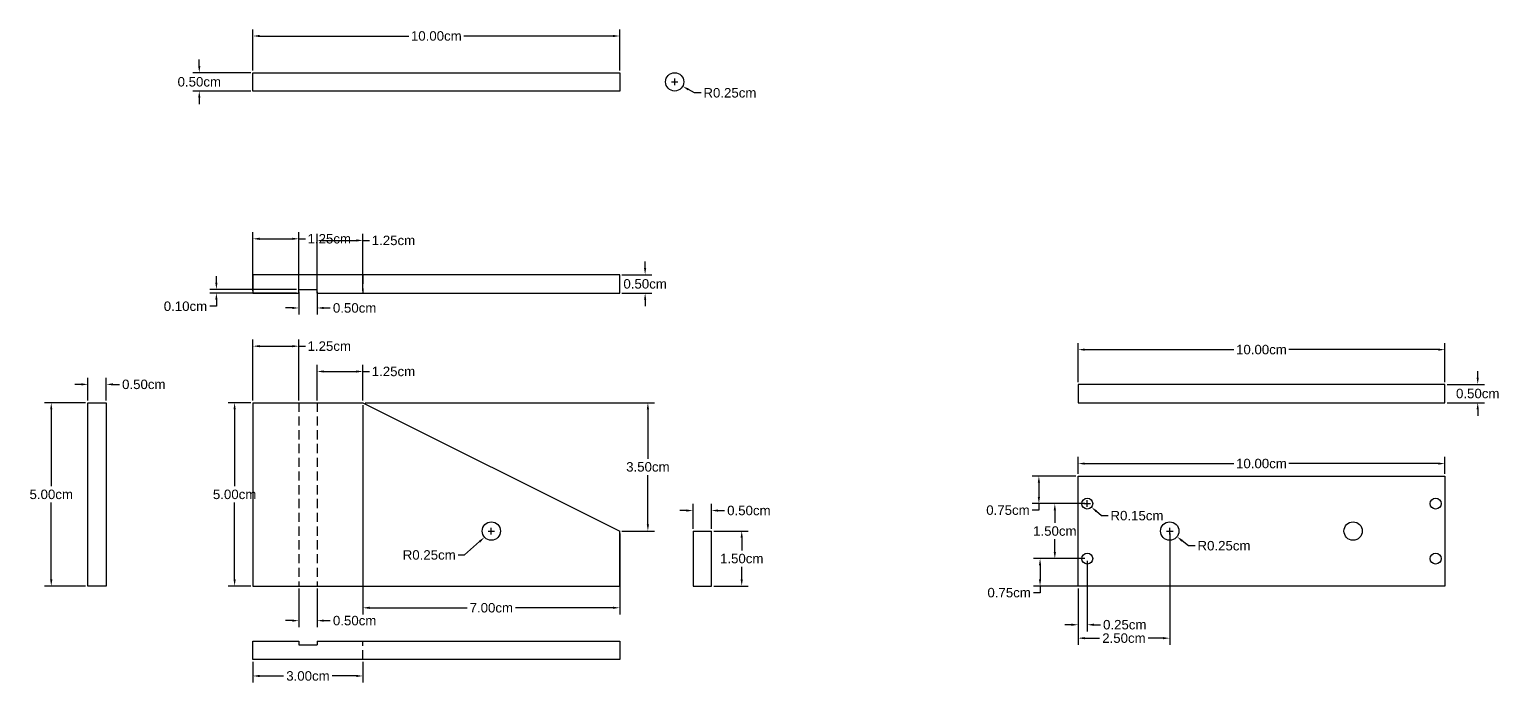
# Model space of a CAD drawing. Header units: inches. Extents: x 16.4 to 88.2, y 9.9 to 27.8.
# Drawn here: x 16.4 to 56.49, y 9.87 to 27.68 of the extents above; entities that cross this region are included whole.
import ezdxf

# ---------------------------------------------------------------- set-up
doc = ezdxf.new("R2010")
doc.units = ezdxf.units.IN
doc.header["$MEASUREMENT"] = 0
doc.linetypes.add('HIDDEN', pattern=[0.375, 0.25, -0.125])
doc.layers.add('dim', color=70, linetype='Continuous')
doc.styles.get("Standard").update_dxf_attribs({"font": 'arial.ttf'})
doc.dimstyles.get("Standard").update_dxf_attribs({"dimtxt": 0.2585, "dimasz": 0.18, "dimexe": 0.18, "dimexo": 0.0625, "dimgap": 0.09, "dimtad": 0, "dimtih": 1, "dimtoh": 1, "dimzin": 0, "dimdsep": 46, "dimtxsty": 'Standard', "dimcen": 0.09, "dimazin": 0, "dimtfac": 1, "dimtofl": 0, "dimtmove": 0, "dimatfit": 3, "dimfxl": 1, "dimtolj": 1, "dimtzin": 0, "dimarcsym": 0})

# ---------------------------------------------------------------- blocks, each defined once
blk = doc.blocks.new('*D1')
at = {"layer": 'Defpoints', "color": 0, "lineweight": -3, "transparency": 16777216}
for p in [(32.5, 27.5), (22.5, 26.5), (32.5, 26.5)]:
    blk.add_point(p, dxfattribs=at)
at = {"layer": 'dim', "color": 0, "lineweight": -2, "transparency": 16777216}
for p, q in [((22.5, 26.562), (22.5, 27.68)), ((32.5, 26.562), (32.5, 27.68)), ((22.68, 27.5), (26.749, 27.5)), ((32.32, 27.5), (28.251, 27.5))]:
    blk.add_line(p, q, dxfattribs=at)
at = {"layer": 'dim', "color": 0, "lineweight": -3, "transparency": 16777216}
for points in [[(22.68, 27.53), (22.68, 27.47), (22.5, 27.5)], [(32.32, 27.53), (32.32, 27.47), (32.5, 27.5)]]:
    blk.add_solid(points, dxfattribs=at)
at = {"layer": 'dim', "color": 0, "lineweight": -3, "transparency": 16777216, "insert": (27.5, 27.5), "char_height": 0.2585, "attachment_point": 5}
blk.add_mtext('\\A1;10.00cm', dxfattribs=at)
blk = doc.blocks.new('*D2')
at = {"layer": 'Defpoints', "color": 0, "lineweight": -3, "transparency": 16777216}
for p in [(22.5, 26.5), (21.037, 26), (22.5, 26)]:
    blk.add_point(p, dxfattribs=at)
at = {"layer": 'dim', "color": 0, "lineweight": -2, "transparency": 16777216}
for p, q in [((22.438, 26.5), (20.857, 26.5)), ((21.037, 26.68), (21.037, 26.86)), ((22.438, 26), (20.857, 26)), ((21.037, 25.82), (21.037, 25.64))]:
    blk.add_line(p, q, dxfattribs=at)
at = {"layer": 'dim', "color": 0, "lineweight": -3, "transparency": 16777216}
for points in [[(21.007, 26.68), (21.067, 26.68), (21.037, 26.5)], [(21.007, 25.82), (21.067, 25.82), (21.037, 26)]]:
    blk.add_solid(points, dxfattribs=at)
at = {"layer": 'dim', "color": 0, "lineweight": -3, "transparency": 16777216, "insert": (21.037, 26.25), "char_height": 0.2585, "attachment_point": 5}
blk.add_mtext('\\A1;0.50cm', dxfattribs=at)
blk = doc.blocks.new('*D3')
at = {"layer": 'Defpoints', "color": 0, "lineweight": -3, "transparency": 16777216}
for p in [(34, 26.25), (34.219, 26.129)]:
    blk.add_point(p, dxfattribs=at)
at = {"layer": 'dim', "color": 0, "lineweight": -2, "transparency": 16777216}
for p, q in [((33.91, 26.25), (34.09, 26.25)), ((34, 26.16), (34, 26.34)), ((34.54, 25.95), (34.376, 26.041)), ((34.72, 25.95), (34.54, 25.95))]:
    blk.add_line(p, q, dxfattribs=at)
at = {"layer": 'dim', "color": 0, "lineweight": -3, "transparency": 16777216}
blk.add_solid([(34.39, 26.067), (34.361, 26.015), (34.219, 26.129)], dxfattribs=at)
at = {"layer": 'dim', "color": 0, "lineweight": -3, "transparency": 16777216, "insert": (35.506, 25.95), "char_height": 0.2585, "attachment_point": 5}
blk.add_mtext('\\A1;R0.25cm', dxfattribs=at)
blk = doc.blocks.new('*D6')
at = {"layer": 'Defpoints', "color": 0, "lineweight": -3, "transparency": 16777216}
for p in [(23.75, 20.59), (24.25, 20.59), (24.25, 20.084)]:
    blk.add_point(p, dxfattribs=at)
at = {"layer": 'dim', "color": 0, "lineweight": -2, "transparency": 16777216}
for p, q in [((23.75, 20.527), (23.75, 19.904)), ((24.25, 20.527), (24.25, 19.904)), ((23.57, 20.084), (23.39, 20.084)), ((24.43, 20.084), (24.61, 20.084))]:
    blk.add_line(p, q, dxfattribs=at)
at = {"layer": 'dim', "color": 0, "lineweight": -3, "transparency": 16777216}
for points in [[(23.57, 20.114), (23.57, 20.054), (23.75, 20.084)], [(24.43, 20.114), (24.43, 20.054), (24.25, 20.084)]]:
    blk.add_solid(points, dxfattribs=at)
at = {"layer": 'dim', "color": 0, "lineweight": -3, "transparency": 16777216, "insert": (25.273, 20.084), "char_height": 0.2585, "attachment_point": 5}
blk.add_mtext('\\A1;0.50cm', dxfattribs=at)
blk = doc.blocks.new('*D7')
at = {"layer": 'Defpoints', "color": 0, "lineweight": -3, "transparency": 16777216}
for p in [(21.503, 20.49), (23.75, 20.59), (23.75, 20.49)]:
    blk.add_point(p, dxfattribs=at)
at = {"layer": 'dim', "color": 0, "lineweight": -2, "transparency": 16777216}
for p, q in [((21.503, 20.77), (21.503, 20.95)), ((23.688, 20.59), (21.323, 20.59)), ((23.688, 20.49), (21.323, 20.49)), ((21.503, 20.13), (21.323, 20.13)), ((21.503, 20.31), (21.503, 20.13))]:
    blk.add_line(p, q, dxfattribs=at)
at = {"layer": 'dim', "color": 0, "lineweight": -3, "transparency": 16777216}
for points in [[(21.473, 20.77), (21.533, 20.77), (21.503, 20.59)], [(21.473, 20.31), (21.533, 20.31), (21.503, 20.49)]]:
    blk.add_solid(points, dxfattribs=at)
at = {"layer": 'dim', "color": 0, "lineweight": -3, "transparency": 16777216, "insert": (20.66, 20.13), "char_height": 0.2585, "attachment_point": 5}
blk.add_mtext('\\A1;0.10cm', dxfattribs=at)
blk = doc.blocks.new('*D8')
at = {"layer": 'Defpoints', "color": 0, "lineweight": -3, "transparency": 16777216}
for p in [(32.5, 20.99), (32.5, 20.49), (33.194, 20.49)]:
    blk.add_point(p, dxfattribs=at)
at = {"layer": 'dim', "color": 0, "lineweight": -2, "transparency": 16777216}
for p, q in [((33.194, 21.17), (33.194, 21.35)), ((32.563, 20.99), (33.374, 20.99)), ((32.563, 20.49), (33.374, 20.49)), ((33.194, 20.31), (33.194, 20.13))]:
    blk.add_line(p, q, dxfattribs=at)
at = {"layer": 'dim', "color": 0, "lineweight": -3, "transparency": 16777216}
for points in [[(33.164, 21.17), (33.224, 21.17), (33.194, 20.99)], [(33.164, 20.31), (33.224, 20.31), (33.194, 20.49)]]:
    blk.add_solid(points, dxfattribs=at)
at = {"layer": 'dim', "color": 0, "lineweight": -3, "transparency": 16777216, "insert": (33.194, 20.74), "char_height": 0.2585, "attachment_point": 5}
blk.add_mtext('\\A1;0.50cm', dxfattribs=at)
blk = doc.blocks.new('*D9')
at = {"layer": 'Defpoints', "color": 0, "lineweight": -3, "transparency": 16777216}
for p in [(18, 17.5), (17, 12.5), (18, 12.5)]:
    blk.add_point(p, dxfattribs=at)
at = {"layer": 'dim', "color": 0, "lineweight": -2, "transparency": 16777216}
for p, q in [((17.938, 17.5), (16.82, 17.5)), ((17, 17.32), (17, 15.222)), ((17, 12.68), (17, 14.778)), ((17.938, 12.5), (16.82, 12.5))]:
    blk.add_line(p, q, dxfattribs=at)
at = {"layer": 'dim', "color": 0, "lineweight": -3, "transparency": 16777216}
for points in [[(16.97, 17.32), (17.03, 17.32), (17, 17.5)], [(16.97, 12.68), (17.03, 12.68), (17, 12.5)]]:
    blk.add_solid(points, dxfattribs=at)
at = {"layer": 'dim', "color": 0, "lineweight": -3, "transparency": 16777216, "insert": (17, 15), "char_height": 0.2585, "attachment_point": 5}
blk.add_mtext('\\A1;5.00cm', dxfattribs=at)
blk = doc.blocks.new('*D10')
at = {"layer": 'Defpoints', "color": 0, "lineweight": -3, "transparency": 16777216}
for p in [(18.5, 18), (18, 17.5), (18.5, 17.5)]:
    blk.add_point(p, dxfattribs=at)
at = {"layer": 'dim', "color": 0, "lineweight": -2, "transparency": 16777216}
for p, q in [((18, 17.562), (18, 18.18)), ((18.5, 17.562), (18.5, 18.18)), ((17.82, 18), (17.64, 18)), ((18.68, 18), (18.86, 18))]:
    blk.add_line(p, q, dxfattribs=at)
at = {"layer": 'dim', "color": 0, "lineweight": -3, "transparency": 16777216}
for points in [[(17.82, 18.03), (17.82, 17.97), (18, 18)], [(18.68, 18.03), (18.68, 17.97), (18.5, 18)]]:
    blk.add_solid(points, dxfattribs=at)
at = {"layer": 'dim', "color": 0, "lineweight": -3, "transparency": 16777216, "insert": (19.523, 18), "char_height": 0.2585, "attachment_point": 5}
blk.add_mtext('\\A1;0.50cm', dxfattribs=at)
blk = doc.blocks.new('*D11')
at = {"layer": 'Defpoints', "color": 0, "lineweight": -3, "transparency": 16777216}
for p in [(22.5, 17.5), (22, 12.5), (22.5, 12.5)]:
    blk.add_point(p, dxfattribs=at)
at = {"layer": 'dim', "color": 0, "lineweight": -2, "transparency": 16777216}
for p, q in [((22.438, 17.5), (21.82, 17.5)), ((22, 17.32), (22, 15.222)), ((22, 12.68), (22, 14.778)), ((22.438, 12.5), (21.82, 12.5))]:
    blk.add_line(p, q, dxfattribs=at)
at = {"layer": 'dim', "color": 0, "lineweight": -3, "transparency": 16777216}
for points in [[(21.97, 17.32), (22.03, 17.32), (22, 17.5)], [(21.97, 12.68), (22.03, 12.68), (22, 12.5)]]:
    blk.add_solid(points, dxfattribs=at)
at = {"layer": 'dim', "color": 0, "lineweight": -3, "transparency": 16777216, "insert": (22, 15), "char_height": 0.2585, "attachment_point": 5}
blk.add_mtext('\\A1;5.00cm', dxfattribs=at)
blk = doc.blocks.new('*D14')
at = {"layer": 'Defpoints', "color": 0, "lineweight": -3, "transparency": 16777216}
for p in [(28.814, 13.833), (29, 14)]:
    blk.add_point(p, dxfattribs=at)
at = {"layer": 'dim', "color": 0, "lineweight": -2, "transparency": 16777216}
for p, q in [((29, 13.91), (29, 14.09)), ((28.273, 13.348), (28.68, 13.713)), ((28.91, 14), (29.09, 14)), ((28.093, 13.348), (28.273, 13.348))]:
    blk.add_line(p, q, dxfattribs=at)
at = {"layer": 'dim', "color": 0, "lineweight": -3, "transparency": 16777216}
blk.add_solid([(28.66, 13.735), (28.7, 13.691), (28.814, 13.833)], dxfattribs=at)
at = {"layer": 'dim', "color": 0, "lineweight": -3, "transparency": 16777216, "insert": (27.307, 13.348), "char_height": 0.2585, "attachment_point": 5}
blk.add_mtext('\\A1;R0.25cm', dxfattribs=at)
blk = doc.blocks.new('*D15')
at = {"layer": 'Defpoints', "color": 0, "lineweight": -3, "transparency": 16777216}
for p in [(25.5, 17.5), (32.5, 14), (33.269, 14)]:
    blk.add_point(p, dxfattribs=at)
at = {"layer": 'dim', "color": 0, "lineweight": -2, "transparency": 16777216}
for p, q in [((25.563, 17.5), (33.449, 17.5)), ((33.269, 17.32), (33.269, 15.972)), ((33.269, 14.18), (33.269, 15.528)), ((32.563, 14), (33.449, 14))]:
    blk.add_line(p, q, dxfattribs=at)
at = {"layer": 'dim', "color": 0, "lineweight": -3, "transparency": 16777216}
for points in [[(33.239, 17.32), (33.299, 17.32), (33.269, 17.5)], [(33.239, 14.18), (33.299, 14.18), (33.269, 14)]]:
    blk.add_solid(points, dxfattribs=at)
at = {"layer": 'dim', "color": 0, "lineweight": -3, "transparency": 16777216, "insert": (33.269, 15.75), "char_height": 0.2585, "attachment_point": 5}
blk.add_mtext('\\A1;3.50cm', dxfattribs=at)
blk = doc.blocks.new('*D16')
at = {"layer": 'Defpoints', "color": 0, "lineweight": -3, "transparency": 16777216}
for p in [(25.5, 17.5), (32.5, 14), (32.5, 11.908)]:
    blk.add_point(p, dxfattribs=at)
at = {"layer": 'dim', "color": 0, "lineweight": -2, "transparency": 16777216}
for p, q in [((25.5, 17.438), (25.5, 11.728)), ((32.5, 13.938), (32.5, 11.728)), ((25.68, 11.908), (28.338, 11.908)), ((32.32, 11.908), (29.662, 11.908))]:
    blk.add_line(p, q, dxfattribs=at)
at = {"layer": 'dim', "color": 0, "lineweight": -3, "transparency": 16777216}
for points in [[(25.68, 11.938), (25.68, 11.878), (25.5, 11.908)], [(32.32, 11.938), (32.32, 11.878), (32.5, 11.908)]]:
    blk.add_solid(points, dxfattribs=at)
at = {"layer": 'dim', "color": 0, "lineweight": -3, "transparency": 16777216, "insert": (29, 11.908), "char_height": 0.2585, "attachment_point": 5}
blk.add_mtext('\\A1;7.00cm', dxfattribs=at)
blk = doc.blocks.new('*D17')
at = {"layer": 'Defpoints', "color": 0, "lineweight": -3, "transparency": 16777216}
for p in [(35, 14.56), (34.5, 14), (35, 14)]:
    blk.add_point(p, dxfattribs=at)
at = {"layer": 'dim', "color": 0, "lineweight": -2, "transparency": 16777216}
for p, q in [((34.32, 14.56), (34.14, 14.56)), ((34.5, 14.062), (34.5, 14.74)), ((35, 14.062), (35, 14.74)), ((35.18, 14.56), (35.36, 14.56))]:
    blk.add_line(p, q, dxfattribs=at)
at = {"layer": 'dim', "color": 0, "lineweight": -3, "transparency": 16777216}
for points in [[(34.32, 14.59), (34.32, 14.53), (34.5, 14.56)], [(35.18, 14.59), (35.18, 14.53), (35, 14.56)]]:
    blk.add_solid(points, dxfattribs=at)
at = {"layer": 'dim', "color": 0, "lineweight": -3, "transparency": 16777216, "insert": (36.023, 14.56), "char_height": 0.2585, "attachment_point": 5}
blk.add_mtext('\\A1;0.50cm', dxfattribs=at)
blk = doc.blocks.new('*D18')
at = {"layer": 'Defpoints', "color": 0, "lineweight": -3, "transparency": 16777216}
for p in [(35, 14), (35, 12.5), (35.828, 12.5)]:
    blk.add_point(p, dxfattribs=at)
at = {"layer": 'dim', "color": 0, "lineweight": -2, "transparency": 16777216}
for p, q in [((35.063, 14), (36.008, 14)), ((35.828, 13.82), (35.828, 13.472)), ((35.828, 12.68), (35.828, 13.028)), ((35.063, 12.5), (36.008, 12.5))]:
    blk.add_line(p, q, dxfattribs=at)
at = {"layer": 'dim', "color": 0, "lineweight": -3, "transparency": 16777216}
for points in [[(35.798, 13.82), (35.858, 13.82), (35.828, 14)], [(35.798, 12.68), (35.858, 12.68), (35.828, 12.5)]]:
    blk.add_solid(points, dxfattribs=at)
at = {"layer": 'dim', "color": 0, "lineweight": -3, "transparency": 16777216, "insert": (35.828, 13.25), "char_height": 0.2585, "attachment_point": 5}
blk.add_mtext('\\A1;1.50cm', dxfattribs=at)
blk = doc.blocks.new('*D22')
at = {"layer": 'Defpoints', "color": 0, "lineweight": -3, "transparency": 16777216}
for p in [(22.5, 10.5), (25.5, 10.5), (25.5, 10.049)]:
    blk.add_point(p, dxfattribs=at)
at = {"layer": 'dim', "color": 0, "lineweight": -2, "transparency": 16777216}
for p, q in [((22.5, 10.438), (22.5, 9.869)), ((25.5, 10.438), (25.5, 9.869)), ((22.68, 10.049), (23.337, 10.049)), ((25.32, 10.049), (24.663, 10.049))]:
    blk.add_line(p, q, dxfattribs=at)
at = {"layer": 'dim', "color": 0, "lineweight": -3, "transparency": 16777216}
for points in [[(22.68, 10.079), (22.68, 10.019), (22.5, 10.049)], [(25.32, 10.079), (25.32, 10.019), (25.5, 10.049)]]:
    blk.add_solid(points, dxfattribs=at)
at = {"layer": 'dim', "color": 0, "lineweight": -3, "transparency": 16777216, "insert": (24, 10.049), "char_height": 0.2585, "attachment_point": 5}
blk.add_mtext('\\A1;3.00cm', dxfattribs=at)
blk = doc.blocks.new('*D23')
at = {"layer": 'Defpoints', "color": 0, "lineweight": -3, "transparency": 16777216}
for p in [(55, 18.948), (45, 18), (55, 18)]:
    blk.add_point(p, dxfattribs=at)
at = {"layer": 'dim', "color": 0, "lineweight": -2, "transparency": 16777216}
for p, q in [((45, 18.062), (45, 19.128)), ((45.18, 18.948), (49.249, 18.948)), ((54.82, 18.948), (50.751, 18.948)), ((55, 18.062), (55, 19.128))]:
    blk.add_line(p, q, dxfattribs=at)
at = {"layer": 'dim', "color": 0, "lineweight": -3, "transparency": 16777216}
for points in [[(45.18, 18.978), (45.18, 18.918), (45, 18.948)], [(54.82, 18.978), (54.82, 18.918), (55, 18.948)]]:
    blk.add_solid(points, dxfattribs=at)
at = {"layer": 'dim', "color": 0, "lineweight": -3, "transparency": 16777216, "insert": (50, 18.948), "char_height": 0.2585, "attachment_point": 5}
blk.add_mtext('\\A1;10.00cm', dxfattribs=at)
blk = doc.blocks.new('*D24')
at = {"layer": 'Defpoints', "color": 0, "lineweight": -3, "transparency": 16777216}
for p in [(55, 18), (55.898, 18), (55, 17.5)]:
    blk.add_point(p, dxfattribs=at)
at = {"layer": 'dim', "color": 0, "lineweight": -2, "transparency": 16777216}
for p, q in [((55.898, 18.18), (55.898, 18.36)), ((55.063, 18), (56.078, 18)), ((55.063, 17.5), (56.078, 17.5)), ((55.898, 17.32), (55.898, 17.14))]:
    blk.add_line(p, q, dxfattribs=at)
at = {"layer": 'dim', "color": 0, "lineweight": -3, "transparency": 16777216}
for points in [[(55.868, 18.18), (55.928, 18.18), (55.898, 18)], [(55.868, 17.32), (55.928, 17.32), (55.898, 17.5)]]:
    blk.add_solid(points, dxfattribs=at)
at = {"layer": 'dim', "color": 0, "lineweight": -3, "transparency": 16777216, "insert": (55.898, 17.75), "char_height": 0.2585, "attachment_point": 5}
blk.add_mtext('\\A1;0.50cm', dxfattribs=at)
blk = doc.blocks.new('*D25')
at = {"layer": 'Defpoints', "color": 0, "lineweight": -3, "transparency": 16777216}
for p in [(55, 15.841), (45, 15.5), (55, 15.5)]:
    blk.add_point(p, dxfattribs=at)
at = {"layer": 'dim', "color": 0, "lineweight": -2, "transparency": 16777216}
for p, q in [((45, 15.562), (45, 16.021)), ((45.18, 15.841), (49.249, 15.841)), ((54.82, 15.841), (50.751, 15.841)), ((55, 15.562), (55, 16.021))]:
    blk.add_line(p, q, dxfattribs=at)
at = {"layer": 'dim', "color": 0, "lineweight": -3, "transparency": 16777216}
for points in [[(45.18, 15.871), (45.18, 15.811), (45, 15.841)], [(54.82, 15.871), (54.82, 15.811), (55, 15.841)]]:
    blk.add_solid(points, dxfattribs=at)
at = {"layer": 'dim', "color": 0, "lineweight": -3, "transparency": 16777216, "insert": (50, 15.841), "char_height": 0.2585, "attachment_point": 5}
blk.add_mtext('\\A1;10.00cm', dxfattribs=at)
blk = doc.blocks.new('*D27')
at = {"layer": 'Defpoints', "color": 0, "lineweight": -3, "transparency": 16777216}
for p in [(45.25, 14.75), (45.364, 14.653)]:
    blk.add_point(p, dxfattribs=at)
at = {"layer": 'dim', "color": 0, "lineweight": -2, "transparency": 16777216}
for p, q in [((45.25, 14.66), (45.25, 14.84)), ((45.16, 14.75), (45.34, 14.75)), ((45.639, 14.42), (45.502, 14.536)), ((45.819, 14.42), (45.639, 14.42))]:
    blk.add_line(p, q, dxfattribs=at)
at = {"layer": 'dim', "color": 0, "lineweight": -3, "transparency": 16777216}
blk.add_solid([(45.521, 14.559), (45.482, 14.514), (45.364, 14.653)], dxfattribs=at)
at = {"layer": 'dim', "color": 0, "lineweight": -3, "transparency": 16777216, "insert": (46.606, 14.42), "char_height": 0.2585, "attachment_point": 5}
blk.add_mtext('\\A1;R0.15cm', dxfattribs=at)
blk = doc.blocks.new('*D28')
at = {"layer": 'Defpoints', "color": 0, "lineweight": -3, "transparency": 16777216}
for p in [(47.5, 14), (47.697, 13.846)]:
    blk.add_point(p, dxfattribs=at)
at = {"layer": 'dim', "color": 0, "lineweight": -2, "transparency": 16777216}
for p, q in [((47.5, 13.91), (47.5, 14.09)), ((47.41, 14), (47.59, 14)), ((48.012, 13.6), (47.839, 13.735)), ((48.192, 13.6), (48.012, 13.6))]:
    blk.add_line(p, q, dxfattribs=at)
at = {"layer": 'dim', "color": 0, "lineweight": -3, "transparency": 16777216}
blk.add_solid([(47.857, 13.759), (47.82, 13.712), (47.697, 13.846)], dxfattribs=at)
at = {"layer": 'dim', "color": 0, "lineweight": -3, "transparency": 16777216, "insert": (48.979, 13.6), "char_height": 0.2585, "attachment_point": 5}
blk.add_mtext('\\A1;R0.25cm', dxfattribs=at)
blk = doc.blocks.new('*D30')
at = {"layer": 'Defpoints', "color": 0, "lineweight": -3, "transparency": 16777216}
for p in [(23.75, 21.97), (22.5, 20.49), (23.75, 20.49)]:
    blk.add_point(p, dxfattribs=at)
at = {"layer": 'dim', "color": 0, "lineweight": -2, "transparency": 16777216}
for p, q in [((22.5, 20.552), (22.5, 22.15)), ((23.75, 20.552), (23.75, 22.15)), ((22.68, 21.97), (23.57, 21.97)), ((23.75, 21.97), (23.93, 21.97))]:
    blk.add_line(p, q, dxfattribs=at)
at = {"layer": 'dim', "color": 0, "lineweight": -3, "transparency": 16777216}
for points in [[(22.68, 22), (22.68, 21.94), (22.5, 21.97)], [(23.57, 22), (23.57, 21.94), (23.75, 21.97)]]:
    blk.add_solid(points, dxfattribs=at)
at = {"layer": 'dim', "color": 0, "lineweight": -3, "transparency": 16777216, "insert": (24.581, 21.97), "char_height": 0.2585, "attachment_point": 5}
blk.add_mtext('\\A1;1.25cm', dxfattribs=at)
blk = doc.blocks.new('*D31')
at = {"layer": 'Defpoints', "color": 0, "lineweight": -3, "transparency": 16777216}
for p in [(25.5, 21.925), (24.25, 20.49), (25.5, 20.49)]:
    blk.add_point(p, dxfattribs=at)
at = {"layer": 'dim', "color": 0, "lineweight": -2, "transparency": 16777216}
for p, q in [((24.25, 20.552), (24.25, 22.105)), ((25.5, 20.552), (25.5, 22.105)), ((24.43, 21.925), (25.32, 21.925)), ((25.5, 21.925), (25.68, 21.925))]:
    blk.add_line(p, q, dxfattribs=at)
at = {"layer": 'dim', "color": 0, "lineweight": -3, "transparency": 16777216}
for points in [[(24.43, 21.955), (24.43, 21.895), (24.25, 21.925)], [(25.32, 21.955), (25.32, 21.895), (25.5, 21.925)]]:
    blk.add_solid(points, dxfattribs=at)
at = {"layer": 'dim', "color": 0, "lineweight": -3, "transparency": 16777216, "insert": (26.331, 21.925), "char_height": 0.2585, "attachment_point": 5}
blk.add_mtext('\\A1;1.25cm', dxfattribs=at)
blk = doc.blocks.new('*D32')
at = {"layer": 'Defpoints', "color": 0, "lineweight": -3, "transparency": 16777216}
for p in [(25.5, 18.352), (24.25, 17.5), (25.5, 17.5)]:
    blk.add_point(p, dxfattribs=at)
at = {"layer": 'dim', "color": 0, "lineweight": -2, "transparency": 16777216}
for p, q in [((24.25, 17.562), (24.25, 18.532)), ((25.5, 17.562), (25.5, 18.532)), ((24.43, 18.352), (25.32, 18.352)), ((25.5, 18.352), (25.68, 18.352))]:
    blk.add_line(p, q, dxfattribs=at)
at = {"layer": 'dim', "color": 0, "lineweight": -3, "transparency": 16777216}
for points in [[(24.43, 18.382), (24.43, 18.322), (24.25, 18.352)], [(25.32, 18.382), (25.32, 18.322), (25.5, 18.352)]]:
    blk.add_solid(points, dxfattribs=at)
at = {"layer": 'dim', "color": 0, "lineweight": -3, "transparency": 16777216, "insert": (26.331, 18.352), "char_height": 0.2585, "attachment_point": 5}
blk.add_mtext('\\A1;1.25cm', dxfattribs=at)
blk = doc.blocks.new('*D33')
at = {"layer": 'Defpoints', "color": 0, "lineweight": -3, "transparency": 16777216}
for p in [(45.25, 13.25), (45, 12.5), (45.25, 11.446)]:
    blk.add_point(p, dxfattribs=at)
at = {"layer": 'dim', "color": 0, "lineweight": -2, "transparency": 16777216}
for p, q in [((45.25, 13.188), (45.25, 11.266)), ((45, 12.438), (45, 11.266)), ((44.82, 11.446), (44.64, 11.446)), ((45.43, 11.446), (45.61, 11.446))]:
    blk.add_line(p, q, dxfattribs=at)
at = {"layer": 'dim', "color": 0, "lineweight": -3, "transparency": 16777216}
for points in [[(44.82, 11.476), (44.82, 11.416), (45, 11.446)], [(45.43, 11.476), (45.43, 11.416), (45.25, 11.446)]]:
    blk.add_solid(points, dxfattribs=at)
at = {"layer": 'dim', "color": 0, "lineweight": -3, "transparency": 16777216, "insert": (46.273, 11.446), "char_height": 0.2585, "attachment_point": 5}
blk.add_mtext('\\A1;0.25cm', dxfattribs=at)
blk = doc.blocks.new('*D34')
at = {"layer": 'Defpoints', "color": 0, "lineweight": -3, "transparency": 16777216}
for p in [(47.5, 14), (45, 12.5), (47.5, 11.08)]:
    blk.add_point(p, dxfattribs=at)
at = {"layer": 'dim', "color": 0, "lineweight": -2, "transparency": 16777216}
for p, q in [((47.5, 13.938), (47.5, 10.9)), ((45, 12.438), (45, 10.9)), ((45.18, 11.08), (45.585, 11.08)), ((47.32, 11.08), (46.915, 11.08))]:
    blk.add_line(p, q, dxfattribs=at)
at = {"layer": 'dim', "color": 0, "lineweight": -3, "transparency": 16777216}
for points in [[(45.18, 11.11), (45.18, 11.05), (45, 11.08)], [(47.32, 11.11), (47.32, 11.05), (47.5, 11.08)]]:
    blk.add_solid(points, dxfattribs=at)
at = {"layer": 'dim', "color": 0, "lineweight": -3, "transparency": 16777216, "insert": (46.25, 11.08), "char_height": 0.2585, "attachment_point": 5}
blk.add_mtext('\\A1;2.50cm', dxfattribs=at)
blk = doc.blocks.new('*D38')
at = {"layer": 'Defpoints', "color": 0, "lineweight": -3, "transparency": 16777216}
for p in [(45, 15.5), (43.931, 14.75), (45.25, 14.75)]:
    blk.add_point(p, dxfattribs=at)
at = {"layer": 'dim', "color": 0, "lineweight": -2, "transparency": 16777216}
for p, q in [((44.938, 15.5), (43.751, 15.5)), ((43.931, 15.32), (43.931, 14.93)), ((45.188, 14.75), (43.751, 14.75)), ((43.931, 14.57), (43.751, 14.57)), ((43.931, 14.75), (43.931, 14.57))]:
    blk.add_line(p, q, dxfattribs=at)
at = {"layer": 'dim', "color": 0, "lineweight": -3, "transparency": 16777216}
for points in [[(43.901, 15.32), (43.961, 15.32), (43.931, 15.5)], [(43.901, 14.93), (43.961, 14.93), (43.931, 14.75)]]:
    blk.add_solid(points, dxfattribs=at)
at = {"layer": 'dim', "color": 0, "lineweight": -3, "transparency": 16777216, "insert": (43.088, 14.57), "char_height": 0.2585, "attachment_point": 5}
blk.add_mtext('\\A1;0.75cm', dxfattribs=at)
blk = doc.blocks.new('*D39')
at = {"layer": 'Defpoints', "color": 0, "lineweight": -3, "transparency": 16777216}
for p in [(45.25, 14.75), (44.366, 13.25), (45.25, 13.25)]:
    blk.add_point(p, dxfattribs=at)
at = {"layer": 'dim', "color": 0, "lineweight": -2, "transparency": 16777216}
for p, q in [((45.188, 14.75), (44.186, 14.75)), ((44.366, 14.57), (44.366, 14.222)), ((44.366, 13.43), (44.366, 13.778)), ((45.188, 13.25), (44.186, 13.25))]:
    blk.add_line(p, q, dxfattribs=at)
at = {"layer": 'dim', "color": 0, "lineweight": -3, "transparency": 16777216}
for points in [[(44.336, 14.57), (44.396, 14.57), (44.366, 14.75)], [(44.336, 13.43), (44.396, 13.43), (44.366, 13.25)]]:
    blk.add_solid(points, dxfattribs=at)
at = {"layer": 'dim', "color": 0, "lineweight": -3, "transparency": 16777216, "insert": (44.366, 14), "char_height": 0.2585, "attachment_point": 5}
blk.add_mtext('\\A1;1.50cm', dxfattribs=at)
blk = doc.blocks.new('*D40')
at = {"layer": 'Defpoints', "color": 0, "lineweight": -3, "transparency": 16777216}
for p in [(45.25, 13.25), (43.963, 12.5), (45.25, 12.5)]:
    blk.add_point(p, dxfattribs=at)
at = {"layer": 'dim', "color": 0, "lineweight": -2, "transparency": 16777216}
for p, q in [((45.188, 13.25), (43.783, 13.25)), ((43.963, 13.07), (43.963, 12.68)), ((45.188, 12.5), (43.783, 12.5)), ((43.963, 12.5), (43.963, 12.32)), ((43.963, 12.32), (43.783, 12.32))]:
    blk.add_line(p, q, dxfattribs=at)
at = {"layer": 'dim', "color": 0, "lineweight": -3, "transparency": 16777216}
for points in [[(43.933, 13.07), (43.993, 13.07), (43.963, 13.25)], [(43.933, 12.68), (43.993, 12.68), (43.963, 12.5)]]:
    blk.add_solid(points, dxfattribs=at)
at = {"layer": 'dim', "color": 0, "lineweight": -3, "transparency": 16777216, "insert": (43.12, 12.32), "char_height": 0.2585, "attachment_point": 5}
blk.add_mtext('\\A1;0.75cm', dxfattribs=at)
blk = doc.blocks.new('*D63')
at = {"layer": 'Defpoints', "color": 0, "lineweight": -3, "transparency": 16777216}
for p in [(23.75, 19.042), (22.5, 17.5), (23.75, 17.5)]:
    blk.add_point(p, dxfattribs=at)
at = {"layer": 'dim', "color": 0, "lineweight": -2, "transparency": 16777216}
for p, q in [((22.5, 17.562), (22.5, 19.222)), ((22.68, 19.042), (23.57, 19.042)), ((23.75, 17.562), (23.75, 19.222)), ((23.75, 19.042), (23.93, 19.042))]:
    blk.add_line(p, q, dxfattribs=at)
at = {"layer": 'dim', "color": 0, "lineweight": -3, "transparency": 16777216}
for points in [[(22.68, 19.072), (22.68, 19.012), (22.5, 19.042)], [(23.57, 19.072), (23.57, 19.012), (23.75, 19.042)]]:
    blk.add_solid(points, dxfattribs=at)
at = {"layer": 'dim', "color": 0, "lineweight": -3, "transparency": 16777216, "insert": (24.581, 19.042), "char_height": 0.2585, "attachment_point": 5}
blk.add_mtext('\\A1;1.25cm', dxfattribs=at)
blk = doc.blocks.new('*D64')
at = {"layer": 'Defpoints', "color": 0, "lineweight": -3, "transparency": 16777216}
for p in [(23.75, 12.5), (24.25, 12.5), (24.25, 11.558)]:
    blk.add_point(p, dxfattribs=at)
at = {"layer": 'dim', "color": 0, "lineweight": -2, "transparency": 16777216}
for p, q in [((23.75, 12.438), (23.75, 11.378)), ((24.25, 12.438), (24.25, 11.378)), ((23.57, 11.558), (23.39, 11.558)), ((24.43, 11.558), (24.61, 11.558))]:
    blk.add_line(p, q, dxfattribs=at)
at = {"layer": 'dim', "color": 0, "lineweight": -3, "transparency": 16777216}
for points in [[(23.57, 11.588), (23.57, 11.528), (23.75, 11.558)], [(24.43, 11.588), (24.43, 11.528), (24.25, 11.558)]]:
    blk.add_solid(points, dxfattribs=at)
at = {"layer": 'dim', "color": 0, "lineweight": -3, "transparency": 16777216, "insert": (25.273, 11.558), "char_height": 0.2585, "attachment_point": 5}
blk.add_mtext('\\A1;0.50cm', dxfattribs=at)

msp = doc.modelspace()

# ---------------------------------------------------------------- linework, layer by layer
at = {"lineweight": -3}
for p, q in [((22.5, 26.5), (32.5, 26.5)), ((22.5, 26), (22.5, 26.5)), ((32.5, 26.5), (32.5, 26)), ((32.5, 26), (22.5, 26)), ((23.75, 20.49), (23.75, 20.59)), ((24.25, 20.49), (24.25, 20.59)), ((55, 18), (45, 18)), ((45, 18), (45, 17.5)), ((55, 17.5), (55, 18)), ((45, 17.5), (55, 17.5)), ((45, 12.5), (45, 15.5)), ((45, 15.5), (55, 15.5)), ((55, 15.5), (55, 12.5)), ((34.5, 14), (34.5, 12.5)), ((34.5, 14), (35, 14)), ((35, 12.5), (35, 14)), ((34.5, 12.5), (35, 12.5)), ((55, 12.5), (45, 12.5)), ((23.75, 11), (23.75, 10.9)), ((24.25, 11), (24.25, 10.9))]:
    msp.add_line(p, q, dxfattribs=at)
for p, q in [((32.5, 20.99), (22.5, 20.99)), ((22.5, 20.99), (22.5, 20.49)), ((32.5, 20.49), (32.5, 20.99)), ((22.5, 20.49), (23.75, 20.49)), ((23.75, 20.59), (24.25, 20.59)), ((24.25, 20.49), (32.5, 20.49)), ((18, 12.5), (18, 17.5)), ((18, 17.5), (18.5, 17.5)), ((18.5, 17.5), (18.5, 12.5)), ((22.5, 17.5), (22.5, 12.5)), ((22.5, 17.5), (25.5, 17.5)), ((25.5, 17.5), (32.5, 14)), ((32.5, 12.5), (32.5, 14)), ((18.5, 12.5), (18, 12.5)), ((22.5, 12.5), (32.5, 12.5)), ((22.5, 11), (23.75, 11)), ((22.5, 10.5), (22.5, 11)), ((23.75, 10.9), (24.25, 10.9)), ((24.25, 11), (32.5, 11)), ((32.5, 11), (32.5, 10.5)), ((32.5, 10.5), (22.5, 10.5))]:
    msp.add_line(p, q)
at = {"linetype": 'HIDDEN', "lineweight": -3}
for p, q in [((25.5, 20.99), (25.5, 20.49)), ((23.75, 17.5), (23.75, 12.5)), ((24.25, 17.5), (24.25, 12.5)), ((25.5, 10.5), (25.5, 11))]:
    msp.add_line(p, q, dxfattribs=at)
at = {"lineweight": -3}
for centre, radius in [((45.25, 14.75), 0.15), ((54.75, 14.75), 0.15), ((47.5, 14), 0.25), ((52.5, 14), 0.25), ((45.25, 13.25), 0.15), ((54.75, 13.25), 0.15)]:
    msp.add_circle(centre, radius, dxfattribs=at)
msp.add_circle((29, 14), 0.25)
at = {"layer": 'dim', "lineweight": -3}
msp.add_circle((34, 26.25), 0.25, dxfattribs=at)

# ---------------------------------------------------------------- dimensions: what is measured, and where the dimension line sits
for base, p1, p2, angle, picture, middle in [((32.5, 27.5), (22.5, 26.5), (32.5, 26.5), 180, '*D1', (27.5, 27.5)), ((21.037, 26), (22.5, 26.5), (22.5, 26), 90, '*D2', (21.037, 26.25)), ((33.194, 20.49), (32.5, 20.99), (32.5, 20.49), 90, '*D8', (33.194, 20.74)), ((21.503, 20.49), (23.75, 20.59), (23.75, 20.49), 90, '*D7', (20.66, 20.13)), ((55.898, 18), (55, 17.5), (55, 18), 90, '*D24', (55.898, 17.75)), ((17, 12.5), (18, 17.5), (18, 12.5), 90, '*D9', (17, 15)), ((22, 12.5), (22.5, 17.5), (22.5, 12.5), 90, '*D11', (22, 15)), ((33.269, 14), (25.5, 17.5), (32.5, 14), 90, '*D15', (33.269, 15.75)), ((43.931, 14.75), (45, 15.5), (45.25, 14.75), 90, '*D38', (43.088, 14.57)), ((44.366, 13.25), (45.25, 14.75), (45.25, 13.25), 90, '*D39', (44.366, 14)), ((35.828, 12.5), (35, 14), (35, 12.5), 90, '*D18', (35.828, 13.25)), ((43.963, 12.5), (45.25, 13.25), (45.25, 12.5), 90, '*D40', (43.12, 12.32))]:
    dim = msp.add_linear_dim(base=base, p1=p1, p2=p2, angle=angle, dimstyle='Standard', override={"dimpost": 'cm'}, dxfattribs=at)
    dim.commit()
    dim.dimension.update_dxf_attribs({"geometry": picture, "text_midpoint": middle})
for center, mpoint, picture, middle in [((34, 26.25), (34.219, 26.129), '*D3', (35.506, 25.95)), ((29, 14), (28.814, 13.833), '*D14', (27.307, 13.348)), ((47.5, 14), (47.697, 13.846), '*D28', (48.979, 13.6))]:
    dim = msp.add_radius_dim(center=center, mpoint=mpoint, dimstyle='Standard', override={"dimpost": 'cm'}, dxfattribs=at)
    dim.commit()
    dim.dimension.update_dxf_attribs({"geometry": picture, "text_midpoint": middle, "dimtype": 164})
for base, p1, p2, picture, middle in [((23.75, 21.97), (22.5, 20.49), (23.75, 20.49), '*D30', (24.581, 21.97)), ((25.5, 21.925), (24.25, 20.49), (25.5, 20.49), '*D31', (26.331, 21.925)), ((24.25, 20.084), (23.75, 20.59), (24.25, 20.59), '*D6', (25.273, 20.084)), ((23.75, 19.042), (22.5, 17.5), (23.75, 17.5), '*D63', (24.581, 19.042)), ((55, 18.948), (45, 18), (55, 18), '*D23', (50, 18.948)), ((25.5, 18.352), (24.25, 17.5), (25.5, 17.5), '*D32', (26.331, 18.352)), ((18.5, 18), (18, 17.5), (18.5, 17.5), '*D10', (19.523, 18)), ((32.5, 11.908), (25.5, 17.5), (32.5, 14), '*D16', (29, 11.908)), ((55, 15.841), (45, 15.5), (55, 15.5), '*D25', (50, 15.841)), ((35, 14.56), (34.5, 14), (35, 14), '*D17', (36.023, 14.56)), ((47.5, 11.08), (45, 12.5), (47.5, 14), '*D34', (46.25, 11.08)), ((45.25, 11.446), (45, 12.5), (45.25, 13.25), '*D33', (46.273, 11.446)), ((24.25, 11.558), (23.75, 12.5), (24.25, 12.5), '*D64', (25.273, 11.558)), ((25.5, 10.049), (22.5, 10.5), (25.5, 10.5), '*D22', (24, 10.049))]:
    dim = msp.add_linear_dim(base=base, p1=p1, p2=p2, dimstyle='Standard', override={"dimpost": 'cm'}, dxfattribs=at)
    dim.commit()
    dim.dimension.update_dxf_attribs({"geometry": picture, "text_midpoint": middle})
dim = msp.add_radius_dim(center=(45.25, 14.75), mpoint=(45.364, 14.653), dimstyle='Standard', override={"dimpost": 'cm'}, dxfattribs=at)
dim.commit()
dim.dimension.update_dxf_attribs({"geometry": '*D27', "text_midpoint": (46.606, 14.42)})

doc.saveas('drawing.dxf')
